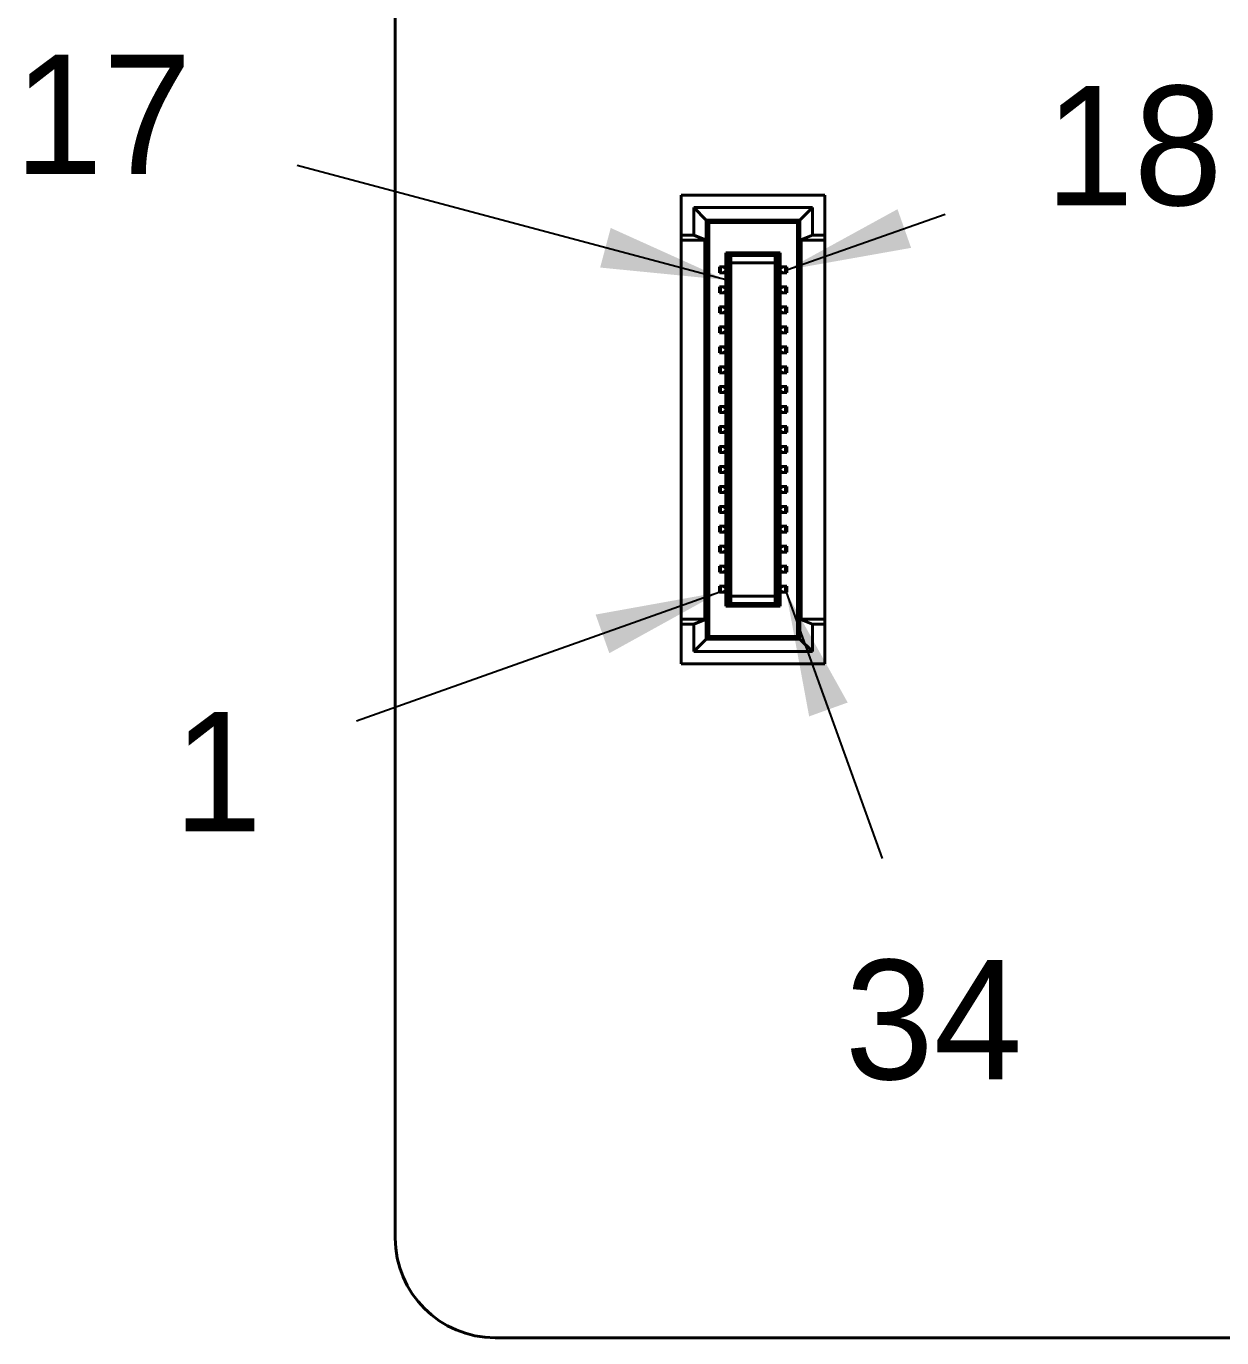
# Model space of a CAD drawing. Header units: millimetres. Extents: x 15 to 205, y 5 to 292.
# Drawn here: x 115.48 to 139.46, y 155.94 to 182.24 of the extents above; entities that cross this region are included whole.
import ezdxf

# ---------------------------------------------------------------- set-up
doc = ezdxf.new("R2010")
doc.units = ezdxf.units.MM
doc.layers.add('Annotations', color=7, linetype='Continuous')
doc.layers.add('Geometries', color=7, linetype='Continuous')
doc.dimstyles.new('ISO-25', dxfattribs={"dimtxt": 2.5, "dimasz": 2.5, "dimexe": 1.25, "dimexo": 0.625, "dimtad": 1, "dimtxsty": 'Standard', "dimcen": 2.5, "dimadec": 0, "dimazin": 0, "dimtfac": 1, "dimtmove": 0, "dimatfit": 3, "dimfxl": 1, "dimarcsym": 0})

msp = doc.modelspace()

# ---------------------------------------------------------------- linework, layer by layer
at = {"layer": 'Geometries', "linetype": 'Continuous', "lineweight": 40}
for p, q in [((122.88, 157.94), (122.88, 188.94)), ((128.615, 178.849), (131.495, 178.849)), ((128.615, 178.849), (128.615, 178.049)), ((131.495, 178.049), (131.495, 178.849)), ((128.865, 178.599), (129.115, 178.349)), ((128.865, 178.599), (128.865, 178.049)), ((131.245, 178.599), (128.865, 178.599)), ((131.245, 178.599), (130.995, 178.349)), ((131.245, 178.599), (131.245, 178.049)), ((129.115, 178.349), (129.165, 178.299)), ((130.995, 178.349), (129.115, 178.349)), ((129.115, 178.349), (129.115, 177.949)), ((129.165, 178.299), (129.165, 169.999)), ((129.165, 178.299), (130.945, 178.299)), ((130.995, 178.349), (130.945, 178.299)), ((130.945, 178.299), (130.945, 169.999)), ((130.995, 177.949), (130.995, 178.349)), ((128.615, 177.949), (128.615, 178.049)), ((128.615, 178.049), (128.865, 178.049)), ((128.865, 178.049), (129.115, 177.949)), ((131.245, 178.049), (130.995, 177.949)), ((131.245, 178.049), (131.495, 178.049)), ((131.495, 178.049), (131.495, 177.949)), ((128.615, 170.349), (128.615, 177.949)), ((129.09, 177.949), (128.615, 177.949)), ((129.09, 177.949), (129.09, 170.349)), ((129.115, 177.949), (129.09, 177.949)), ((129.115, 177.949), (129.115, 170.349)), ((130.995, 177.949), (130.995, 170.349)), ((131.02, 177.949), (130.995, 177.949)), ((131.02, 177.949), (131.495, 177.949)), ((131.02, 170.349), (131.02, 177.949)), ((131.495, 177.949), (131.495, 170.349)), ((129.51, 177.409), (129.51, 177.689)), ((129.51, 177.689), (129.56, 177.639)), ((129.51, 177.689), (130.6, 177.689)), ((129.61, 177.639), (129.56, 177.639)), ((129.56, 177.639), (129.56, 177.468)), ((130.5, 177.639), (129.61, 177.639)), ((129.61, 177.639), (129.61, 177.489)), ((130.5, 177.639), (130.55, 177.639)), ((130.5, 177.639), (130.5, 177.489)), ((130.6, 177.689), (130.55, 177.639)), ((130.55, 177.639), (130.55, 177.468)), ((130.6, 177.409), (130.6, 177.689)), ((129.38, 177.409), (129.402, 177.409)), ((129.38, 177.409), (129.38, 177.289)), ((129.38, 177.289), (129.402, 177.289)), ((129.451, 177.409), (129.402, 177.409)), ((129.402, 177.289), (129.402, 177.409)), ((129.451, 177.289), (129.402, 177.289)), ((129.451, 177.409), (129.51, 177.409)), ((129.51, 177.369), (129.451, 177.409)), ((129.51, 177.329), (129.451, 177.289)), ((129.51, 177.289), (129.451, 177.289)), ((129.51, 177.409), (129.56, 177.409)), ((129.56, 177.372), (129.51, 177.369)), ((129.51, 177.329), (129.51, 177.369)), ((129.56, 177.326), (129.51, 177.329)), ((129.51, 177.009), (129.51, 177.289)), ((129.56, 177.289), (129.51, 177.289)), ((129.56, 177.468), (129.61, 177.489)), ((129.56, 177.409), (129.56, 177.468)), ((129.56, 177.372), (129.56, 177.409)), ((129.56, 177.326), (129.56, 177.372)), ((129.56, 177.289), (129.56, 177.326)), ((129.56, 177.009), (129.56, 177.289)), ((129.61, 177.489), (130.5, 177.489)), ((129.61, 170.809), (129.61, 177.489)), ((130.5, 177.489), (130.5, 170.809)), ((130.55, 177.468), (130.5, 177.489)), ((130.55, 177.468), (130.55, 177.409)), ((130.6, 177.409), (130.55, 177.409)), ((130.55, 177.409), (130.55, 177.372)), ((130.55, 177.372), (130.6, 177.369)), ((130.55, 177.372), (130.55, 177.326)), ((130.55, 177.326), (130.6, 177.329)), ((130.55, 177.326), (130.55, 177.289)), ((130.55, 177.289), (130.6, 177.289)), ((130.55, 177.289), (130.55, 177.009)), ((130.6, 177.369), (130.659, 177.409)), ((130.659, 177.409), (130.6, 177.409)), ((130.6, 177.329), (130.6, 177.369)), ((130.6, 177.329), (130.659, 177.289)), ((130.6, 177.009), (130.6, 177.289)), ((130.6, 177.289), (130.659, 177.289)), ((130.659, 177.409), (130.708, 177.409)), ((130.659, 177.289), (130.708, 177.289)), ((130.73, 177.409), (130.708, 177.409)), ((130.708, 177.289), (130.708, 177.409)), ((130.73, 177.289), (130.708, 177.289)), ((130.73, 177.289), (130.73, 177.409)), ((129.38, 177.009), (129.402, 177.009)), ((129.38, 177.009), (129.38, 176.889)), ((129.451, 177.009), (129.402, 177.009)), ((129.402, 176.889), (129.402, 177.009)), ((129.451, 177.009), (129.51, 177.009)), ((129.51, 176.969), (129.451, 177.009)), ((129.51, 177.009), (129.56, 177.009)), ((129.56, 176.972), (129.51, 176.969)), ((129.51, 176.929), (129.51, 176.969)), ((129.56, 176.972), (129.56, 177.009)), ((129.56, 176.926), (129.56, 176.972)), ((130.6, 177.009), (130.55, 177.009)), ((130.55, 177.009), (130.55, 176.972)), ((130.55, 176.972), (130.6, 176.969)), ((130.55, 176.972), (130.55, 176.926)), ((130.6, 176.969), (130.659, 177.009)), ((130.659, 177.009), (130.6, 177.009)), ((130.6, 176.929), (130.6, 176.969)), ((130.659, 177.009), (130.708, 177.009)), ((130.73, 177.009), (130.708, 177.009)), ((130.708, 176.889), (130.708, 177.009)), ((130.73, 176.889), (130.73, 177.009)), ((129.38, 176.889), (129.402, 176.889)), ((129.451, 176.889), (129.402, 176.889)), ((129.51, 176.929), (129.451, 176.889)), ((129.51, 176.889), (129.451, 176.889)), ((129.56, 176.926), (129.51, 176.929)), ((129.51, 176.609), (129.51, 176.889)), ((129.56, 176.889), (129.51, 176.889)), ((129.56, 176.889), (129.56, 176.926)), ((129.56, 176.609), (129.56, 176.889)), ((130.55, 176.926), (130.6, 176.929)), ((130.55, 176.926), (130.55, 176.889)), ((130.55, 176.889), (130.6, 176.889)), ((130.55, 176.889), (130.55, 176.609)), ((130.6, 176.929), (130.659, 176.889)), ((130.6, 176.609), (130.6, 176.889)), ((130.6, 176.889), (130.659, 176.889)), ((130.659, 176.889), (130.708, 176.889)), ((130.73, 176.889), (130.708, 176.889)), ((129.38, 176.609), (129.38, 176.489)), ((129.38, 176.609), (129.402, 176.609)), ((129.38, 176.489), (129.402, 176.489)), ((129.451, 176.609), (129.402, 176.609)), ((129.402, 176.489), (129.402, 176.609)), ((129.451, 176.489), (129.402, 176.489)), ((129.451, 176.609), (129.51, 176.609)), ((129.51, 176.569), (129.451, 176.609)), ((129.51, 176.529), (129.451, 176.489)), ((129.51, 176.489), (129.451, 176.489)), ((129.51, 176.609), (129.56, 176.609)), ((129.56, 176.572), (129.51, 176.569)), ((129.51, 176.529), (129.51, 176.569)), ((129.56, 176.526), (129.51, 176.529)), ((129.51, 176.209), (129.51, 176.489)), ((129.56, 176.489), (129.51, 176.489)), ((129.56, 176.572), (129.56, 176.609)), ((129.56, 176.526), (129.56, 176.572)), ((129.56, 176.489), (129.56, 176.526)), ((129.56, 176.209), (129.56, 176.489)), ((130.6, 176.609), (130.55, 176.609)), ((130.55, 176.609), (130.55, 176.572)), ((130.55, 176.572), (130.6, 176.569)), ((130.55, 176.572), (130.55, 176.526)), ((130.55, 176.526), (130.6, 176.529)), ((130.55, 176.526), (130.55, 176.489)), ((130.55, 176.489), (130.6, 176.489)), ((130.55, 176.489), (130.55, 176.209)), ((130.659, 176.609), (130.6, 176.609)), ((130.6, 176.569), (130.659, 176.609)), ((130.6, 176.529), (130.6, 176.569)), ((130.6, 176.529), (130.659, 176.489)), ((130.6, 176.209), (130.6, 176.489)), ((130.6, 176.489), (130.659, 176.489)), ((130.659, 176.609), (130.708, 176.609)), ((130.659, 176.489), (130.708, 176.489)), ((130.73, 176.609), (130.708, 176.609)), ((130.708, 176.489), (130.708, 176.609)), ((130.73, 176.489), (130.708, 176.489)), ((130.73, 176.489), (130.73, 176.609)), ((129.38, 176.209), (129.38, 176.089)), ((129.38, 176.209), (129.402, 176.209)), ((129.451, 176.209), (129.402, 176.209)), ((129.402, 176.089), (129.402, 176.209)), ((129.51, 176.169), (129.451, 176.209)), ((129.451, 176.209), (129.51, 176.209)), ((129.51, 176.209), (129.56, 176.209)), ((129.56, 176.172), (129.56, 176.209)), ((130.6, 176.209), (130.55, 176.209)), ((130.55, 176.209), (130.55, 176.172)), ((130.6, 176.169), (130.659, 176.209)), ((130.659, 176.209), (130.6, 176.209)), ((130.659, 176.209), (130.708, 176.209)), ((130.73, 176.209), (130.708, 176.209)), ((130.708, 176.089), (130.708, 176.209)), ((130.73, 176.089), (130.73, 176.209)), ((129.38, 176.089), (129.402, 176.089)), ((129.451, 176.089), (129.402, 176.089)), ((129.51, 176.129), (129.451, 176.089)), ((129.51, 176.089), (129.451, 176.089)), ((129.56, 176.172), (129.51, 176.169)), ((129.51, 176.129), (129.51, 176.169)), ((129.56, 176.126), (129.51, 176.129)), ((129.51, 175.809), (129.51, 176.089)), ((129.56, 176.089), (129.51, 176.089)), ((129.56, 176.126), (129.56, 176.172)), ((129.56, 176.089), (129.56, 176.126)), ((129.56, 175.809), (129.56, 176.089)), ((130.55, 176.172), (130.6, 176.169)), ((130.55, 176.172), (130.55, 176.126)), ((130.55, 176.126), (130.6, 176.129)), ((130.55, 176.126), (130.55, 176.089)), ((130.55, 176.089), (130.6, 176.089)), ((130.55, 176.089), (130.55, 175.809)), ((130.6, 176.129), (130.6, 176.169)), ((130.6, 176.129), (130.659, 176.089)), ((130.6, 175.809), (130.6, 176.089)), ((130.6, 176.089), (130.659, 176.089)), ((130.659, 176.089), (130.708, 176.089)), ((130.73, 176.089), (130.708, 176.089)), ((129.38, 175.809), (129.402, 175.809)), ((129.38, 175.809), (129.38, 175.689)), ((129.38, 175.689), (129.402, 175.689)), ((129.451, 175.809), (129.402, 175.809)), ((129.402, 175.689), (129.402, 175.809)), ((129.451, 175.689), (129.402, 175.689)), ((129.451, 175.809), (129.51, 175.809)), ((129.51, 175.769), (129.451, 175.809)), ((129.51, 175.729), (129.451, 175.689)), ((129.51, 175.689), (129.451, 175.689)), ((129.51, 175.809), (129.56, 175.809)), ((129.56, 175.772), (129.51, 175.769)), ((129.51, 175.729), (129.51, 175.769)), ((129.56, 175.726), (129.51, 175.729)), ((129.51, 175.409), (129.51, 175.689)), ((129.56, 175.689), (129.51, 175.689)), ((129.56, 175.772), (129.56, 175.809)), ((129.56, 175.726), (129.56, 175.772)), ((129.56, 175.689), (129.56, 175.726)), ((129.56, 175.409), (129.56, 175.689)), ((130.6, 175.809), (130.55, 175.809)), ((130.55, 175.809), (130.55, 175.772)), ((130.55, 175.772), (130.6, 175.769)), ((130.55, 175.772), (130.55, 175.726)), ((130.55, 175.726), (130.6, 175.729)), ((130.55, 175.726), (130.55, 175.689)), ((130.55, 175.689), (130.6, 175.689)), ((130.55, 175.689), (130.55, 175.409)), ((130.659, 175.809), (130.6, 175.809)), ((130.6, 175.769), (130.659, 175.809)), ((130.6, 175.729), (130.6, 175.769)), ((130.6, 175.729), (130.659, 175.689)), ((130.6, 175.409), (130.6, 175.689)), ((130.6, 175.689), (130.659, 175.689)), ((130.659, 175.809), (130.708, 175.809)), ((130.659, 175.689), (130.708, 175.689)), ((130.73, 175.809), (130.708, 175.809)), ((130.708, 175.689), (130.708, 175.809)), ((130.73, 175.689), (130.708, 175.689)), ((130.73, 175.689), (130.73, 175.809)), ((129.38, 175.409), (129.402, 175.409)), ((129.38, 175.409), (129.38, 175.289)), ((129.451, 175.409), (129.402, 175.409)), ((129.402, 175.289), (129.402, 175.409)), ((129.451, 175.409), (129.51, 175.409)), ((129.51, 175.369), (129.451, 175.409)), ((129.51, 175.409), (129.56, 175.409)), ((129.56, 175.372), (129.56, 175.409)), ((130.6, 175.409), (130.55, 175.409)), ((130.55, 175.409), (130.55, 175.372)), ((130.6, 175.369), (130.659, 175.409)), ((130.659, 175.409), (130.6, 175.409)), ((130.659, 175.409), (130.708, 175.409)), ((130.73, 175.409), (130.708, 175.409)), ((130.708, 175.289), (130.708, 175.409)), ((130.73, 175.289), (130.73, 175.409)), ((129.38, 175.289), (129.402, 175.289)), ((129.451, 175.289), (129.402, 175.289)), ((129.51, 175.329), (129.451, 175.289)), ((129.51, 175.289), (129.451, 175.289)), ((129.56, 175.372), (129.51, 175.369)), ((129.51, 175.329), (129.51, 175.369)), ((129.56, 175.326), (129.51, 175.329)), ((129.51, 175.009), (129.51, 175.289)), ((129.56, 175.289), (129.51, 175.289)), ((129.56, 175.326), (129.56, 175.372)), ((129.56, 175.289), (129.56, 175.326)), ((129.56, 175.009), (129.56, 175.289)), ((130.55, 175.372), (130.6, 175.369)), ((130.55, 175.372), (130.55, 175.326)), ((130.55, 175.326), (130.6, 175.329)), ((130.55, 175.326), (130.55, 175.289)), ((130.55, 175.289), (130.6, 175.289)), ((130.55, 175.289), (130.55, 175.009)), ((130.6, 175.329), (130.6, 175.369)), ((130.6, 175.329), (130.659, 175.289)), ((130.6, 175.009), (130.6, 175.289)), ((130.6, 175.289), (130.659, 175.289)), ((130.659, 175.289), (130.708, 175.289)), ((130.73, 175.289), (130.708, 175.289)), ((129.38, 175.009), (129.402, 175.009)), ((129.38, 175.009), (129.38, 174.889)), ((129.38, 174.889), (129.402, 174.889)), ((129.451, 175.009), (129.402, 175.009)), ((129.402, 174.889), (129.402, 175.009)), ((129.451, 174.889), (129.402, 174.889)), ((129.451, 175.009), (129.51, 175.009)), ((129.51, 174.969), (129.451, 175.009)), ((129.51, 174.929), (129.451, 174.889)), ((129.51, 174.889), (129.451, 174.889)), ((129.51, 175.009), (129.56, 175.009)), ((129.56, 174.972), (129.51, 174.969)), ((129.51, 174.929), (129.51, 174.969)), ((129.56, 174.926), (129.51, 174.929)), ((129.51, 174.609), (129.51, 174.889)), ((129.56, 174.889), (129.51, 174.889)), ((129.56, 174.972), (129.56, 175.009)), ((129.56, 174.926), (129.56, 174.972)), ((129.56, 174.889), (129.56, 174.926)), ((129.56, 174.609), (129.56, 174.889)), ((130.6, 175.009), (130.55, 175.009)), ((130.55, 175.009), (130.55, 174.972)), ((130.55, 174.972), (130.6, 174.969)), ((130.55, 174.972), (130.55, 174.926)), ((130.55, 174.926), (130.6, 174.929)), ((130.55, 174.926), (130.55, 174.889)), ((130.55, 174.889), (130.6, 174.889)), ((130.55, 174.889), (130.55, 174.609)), ((130.659, 175.009), (130.6, 175.009)), ((130.6, 174.969), (130.659, 175.009)), ((130.6, 174.929), (130.6, 174.969)), ((130.6, 174.929), (130.659, 174.889)), ((130.6, 174.609), (130.6, 174.889)), ((130.6, 174.889), (130.659, 174.889)), ((130.659, 175.009), (130.708, 175.009)), ((130.659, 174.889), (130.708, 174.889)), ((130.73, 175.009), (130.708, 175.009)), ((130.708, 174.889), (130.708, 175.009)), ((130.73, 174.889), (130.708, 174.889)), ((130.73, 174.889), (130.73, 175.009)), ((129.38, 174.609), (129.402, 174.609)), ((129.38, 174.609), (129.38, 174.489)), ((129.451, 174.609), (129.402, 174.609)), ((129.402, 174.489), (129.402, 174.609)), ((129.451, 174.609), (129.51, 174.609)), ((129.51, 174.569), (129.451, 174.609)), ((129.51, 174.609), (129.56, 174.609)), ((129.56, 174.572), (129.56, 174.609)), ((130.6, 174.609), (130.55, 174.609)), ((130.55, 174.609), (130.55, 174.572)), ((130.659, 174.609), (130.6, 174.609)), ((130.6, 174.569), (130.659, 174.609)), ((130.659, 174.609), (130.708, 174.609)), ((130.73, 174.609), (130.708, 174.609)), ((130.708, 174.489), (130.708, 174.609)), ((130.73, 174.489), (130.73, 174.609)), ((129.38, 174.489), (129.402, 174.489)), ((129.451, 174.489), (129.402, 174.489)), ((129.51, 174.529), (129.451, 174.489)), ((129.51, 174.489), (129.451, 174.489)), ((129.56, 174.572), (129.51, 174.569)), ((129.51, 174.529), (129.51, 174.569)), ((129.56, 174.526), (129.51, 174.529)), ((129.51, 174.209), (129.51, 174.489)), ((129.56, 174.489), (129.51, 174.489)), ((129.56, 174.526), (129.56, 174.572)), ((129.56, 174.489), (129.56, 174.526)), ((129.56, 174.209), (129.56, 174.489)), ((130.55, 174.572), (130.6, 174.569)), ((130.55, 174.572), (130.55, 174.526)), ((130.55, 174.526), (130.6, 174.529)), ((130.55, 174.526), (130.55, 174.489)), ((130.55, 174.489), (130.6, 174.489)), ((130.55, 174.489), (130.55, 174.209)), ((130.6, 174.529), (130.6, 174.569)), ((130.6, 174.529), (130.659, 174.489)), ((130.6, 174.209), (130.6, 174.489)), ((130.6, 174.489), (130.659, 174.489)), ((130.659, 174.489), (130.708, 174.489)), ((130.73, 174.489), (130.708, 174.489)), ((129.38, 174.209), (129.402, 174.209)), ((129.38, 174.209), (129.38, 174.089)), ((129.38, 174.089), (129.402, 174.089)), ((129.451, 174.209), (129.402, 174.209)), ((129.402, 174.089), (129.402, 174.209)), ((129.451, 174.089), (129.402, 174.089)), ((129.451, 174.209), (129.51, 174.209)), ((129.51, 174.169), (129.451, 174.209)), ((129.51, 174.129), (129.451, 174.089)), ((129.51, 174.089), (129.451, 174.089)), ((129.51, 174.209), (129.56, 174.209)), ((129.56, 174.172), (129.51, 174.169)), ((129.51, 174.129), (129.51, 174.169)), ((129.56, 174.126), (129.51, 174.129)), ((129.51, 173.809), (129.51, 174.089)), ((129.56, 174.089), (129.51, 174.089)), ((129.56, 174.172), (129.56, 174.209)), ((129.56, 174.126), (129.56, 174.172)), ((129.56, 174.089), (129.56, 174.126)), ((129.56, 173.809), (129.56, 174.089)), ((130.6, 174.209), (130.55, 174.209)), ((130.55, 174.209), (130.55, 174.172)), ((130.55, 174.172), (130.6, 174.169)), ((130.55, 174.172), (130.55, 174.126)), ((130.55, 174.126), (130.6, 174.129)), ((130.55, 174.126), (130.55, 174.089)), ((130.55, 174.089), (130.6, 174.089)), ((130.55, 174.089), (130.55, 173.809)), ((130.659, 174.209), (130.6, 174.209)), ((130.6, 174.169), (130.659, 174.209)), ((130.6, 174.129), (130.6, 174.169)), ((130.6, 174.129), (130.659, 174.089)), ((130.6, 173.809), (130.6, 174.089)), ((130.6, 174.089), (130.659, 174.089)), ((130.659, 174.209), (130.708, 174.209)), ((130.659, 174.089), (130.708, 174.089)), ((130.708, 174.089), (130.708, 174.209)), ((130.73, 174.209), (130.708, 174.209)), ((130.73, 174.089), (130.708, 174.089)), ((130.73, 174.089), (130.73, 174.209)), ((129.38, 173.809), (129.402, 173.809)), ((129.38, 173.809), (129.38, 173.689)), ((129.38, 173.689), (129.402, 173.689)), ((129.451, 173.809), (129.402, 173.809)), ((129.402, 173.689), (129.402, 173.809)), ((129.451, 173.689), (129.402, 173.689)), ((129.451, 173.809), (129.51, 173.809)), ((129.51, 173.769), (129.451, 173.809)), ((129.51, 173.729), (129.451, 173.689)), ((129.51, 173.689), (129.451, 173.689)), ((129.51, 173.809), (129.56, 173.809)), ((129.56, 173.772), (129.51, 173.769)), ((129.51, 173.729), (129.51, 173.769)), ((129.56, 173.726), (129.51, 173.729)), ((129.51, 173.409), (129.51, 173.689)), ((129.56, 173.689), (129.51, 173.689)), ((129.56, 173.772), (129.56, 173.809)), ((129.56, 173.726), (129.56, 173.772)), ((129.56, 173.689), (129.56, 173.726)), ((129.56, 173.409), (129.56, 173.689)), ((130.6, 173.809), (130.55, 173.809)), ((130.55, 173.809), (130.55, 173.772)), ((130.55, 173.772), (130.6, 173.769)), ((130.55, 173.772), (130.55, 173.726)), ((130.55, 173.726), (130.6, 173.729)), ((130.55, 173.726), (130.55, 173.689)), ((130.55, 173.689), (130.6, 173.689)), ((130.55, 173.689), (130.55, 173.409)), ((130.659, 173.809), (130.6, 173.809)), ((130.6, 173.769), (130.659, 173.809)), ((130.6, 173.729), (130.6, 173.769)), ((130.6, 173.729), (130.659, 173.689)), ((130.6, 173.409), (130.6, 173.689)), ((130.6, 173.689), (130.659, 173.689)), ((130.659, 173.809), (130.708, 173.809)), ((130.659, 173.689), (130.708, 173.689)), ((130.73, 173.809), (130.708, 173.809)), ((130.708, 173.689), (130.708, 173.809)), ((130.73, 173.689), (130.708, 173.689)), ((130.73, 173.689), (130.73, 173.809)), ((129.38, 173.409), (129.402, 173.409)), ((129.38, 173.409), (129.38, 173.289)), ((129.38, 173.289), (129.402, 173.289)), ((129.451, 173.409), (129.402, 173.409)), ((129.402, 173.289), (129.402, 173.409)), ((129.451, 173.289), (129.402, 173.289)), ((129.451, 173.409), (129.51, 173.409)), ((129.51, 173.369), (129.451, 173.409)), ((129.51, 173.329), (129.451, 173.289)), ((129.51, 173.289), (129.451, 173.289)), ((129.51, 173.409), (129.56, 173.409)), ((129.56, 173.372), (129.51, 173.369)), ((129.51, 173.329), (129.51, 173.369)), ((129.56, 173.326), (129.51, 173.329)), ((129.51, 173.009), (129.51, 173.289)), ((129.56, 173.289), (129.51, 173.289)), ((129.56, 173.372), (129.56, 173.409)), ((129.56, 173.326), (129.56, 173.372)), ((129.56, 173.289), (129.56, 173.326)), ((129.56, 173.009), (129.56, 173.289)), ((130.6, 173.409), (130.55, 173.409)), ((130.55, 173.409), (130.55, 173.372)), ((130.55, 173.372), (130.55, 173.326)), ((130.55, 173.372), (130.6, 173.369)), ((130.55, 173.326), (130.6, 173.329)), ((130.55, 173.326), (130.55, 173.289)), ((130.55, 173.289), (130.6, 173.289)), ((130.55, 173.289), (130.55, 173.009)), ((130.659, 173.409), (130.6, 173.409)), ((130.6, 173.369), (130.659, 173.409)), ((130.6, 173.329), (130.6, 173.369)), ((130.6, 173.329), (130.659, 173.289)), ((130.6, 173.009), (130.6, 173.289)), ((130.6, 173.289), (130.659, 173.289)), ((130.659, 173.409), (130.708, 173.409)), ((130.659, 173.289), (130.708, 173.289)), ((130.73, 173.409), (130.708, 173.409)), ((130.708, 173.289), (130.708, 173.409)), ((130.73, 173.289), (130.708, 173.289)), ((130.73, 173.289), (130.73, 173.409)), ((129.38, 173.009), (129.38, 172.889)), ((129.38, 173.009), (129.402, 173.009)), ((129.38, 172.889), (129.402, 172.889)), ((129.451, 173.009), (129.402, 173.009)), ((129.402, 172.889), (129.402, 173.009)), ((129.451, 172.889), (129.402, 172.889)), ((129.451, 173.009), (129.51, 173.009)), ((129.51, 172.969), (129.451, 173.009)), ((129.51, 172.929), (129.451, 172.889)), ((129.51, 172.889), (129.451, 172.889)), ((129.51, 173.009), (129.56, 173.009)), ((129.56, 172.972), (129.51, 172.969)), ((129.51, 172.929), (129.51, 172.969)), ((129.56, 172.926), (129.51, 172.929)), ((129.51, 172.609), (129.51, 172.889)), ((129.56, 172.889), (129.51, 172.889)), ((129.56, 172.972), (129.56, 173.009)), ((129.56, 172.926), (129.56, 172.972)), ((129.56, 172.889), (129.56, 172.926)), ((129.56, 172.609), (129.56, 172.889)), ((130.6, 173.009), (130.55, 173.009)), ((130.55, 173.009), (130.55, 172.972)), ((130.55, 172.972), (130.6, 172.969)), ((130.55, 172.972), (130.55, 172.926)), ((130.55, 172.926), (130.6, 172.929)), ((130.55, 172.926), (130.55, 172.889)), ((130.55, 172.889), (130.6, 172.889)), ((130.55, 172.889), (130.55, 172.609)), ((130.6, 172.969), (130.659, 173.009)), ((130.659, 173.009), (130.6, 173.009)), ((130.6, 172.929), (130.6, 172.969)), ((130.6, 172.929), (130.659, 172.889)), ((130.6, 172.609), (130.6, 172.889)), ((130.6, 172.889), (130.659, 172.889)), ((130.659, 173.009), (130.708, 173.009)), ((130.659, 172.889), (130.708, 172.889)), ((130.708, 172.889), (130.708, 173.009)), ((130.73, 173.009), (130.708, 173.009)), ((130.73, 172.889), (130.708, 172.889)), ((130.73, 172.889), (130.73, 173.009)), ((129.38, 172.609), (129.402, 172.609)), ((129.38, 172.609), (129.38, 172.489)), ((129.451, 172.609), (129.402, 172.609)), ((129.402, 172.489), (129.402, 172.609)), ((129.451, 172.609), (129.51, 172.609)), ((129.51, 172.569), (129.451, 172.609)), ((129.51, 172.529), (129.451, 172.489)), ((129.51, 172.609), (129.56, 172.609)), ((129.56, 172.572), (129.51, 172.569)), ((129.51, 172.529), (129.51, 172.569)), ((129.56, 172.526), (129.51, 172.529)), ((129.56, 172.572), (129.56, 172.609)), ((129.56, 172.526), (129.56, 172.572)), ((129.56, 172.489), (129.56, 172.526)), ((130.6, 172.609), (130.55, 172.609)), ((130.55, 172.609), (130.55, 172.572)), ((130.55, 172.572), (130.6, 172.569)), ((130.55, 172.572), (130.55, 172.526)), ((130.55, 172.526), (130.6, 172.529)), ((130.55, 172.526), (130.55, 172.489)), ((130.6, 172.569), (130.659, 172.609)), ((130.659, 172.609), (130.6, 172.609)), ((130.6, 172.529), (130.6, 172.569)), ((130.6, 172.529), (130.659, 172.489)), ((130.659, 172.609), (130.708, 172.609)), ((130.73, 172.609), (130.708, 172.609)), ((130.708, 172.489), (130.708, 172.609)), ((130.73, 172.489), (130.73, 172.609)), ((129.38, 172.489), (129.402, 172.489)), ((129.451, 172.489), (129.402, 172.489)), ((129.51, 172.489), (129.451, 172.489)), ((129.51, 172.209), (129.51, 172.489)), ((129.56, 172.489), (129.51, 172.489)), ((129.56, 172.209), (129.56, 172.489)), ((130.55, 172.489), (130.6, 172.489)), ((130.55, 172.489), (130.55, 172.209)), ((130.6, 172.209), (130.6, 172.489)), ((130.6, 172.489), (130.659, 172.489)), ((130.659, 172.489), (130.708, 172.489)), ((130.73, 172.489), (130.708, 172.489)), ((129.38, 172.209), (129.402, 172.209)), ((129.38, 172.209), (129.38, 172.089)), ((129.38, 172.089), (129.402, 172.089)), ((129.451, 172.209), (129.402, 172.209)), ((129.402, 172.089), (129.402, 172.209)), ((129.451, 172.089), (129.402, 172.089)), ((129.451, 172.209), (129.51, 172.209)), ((129.51, 172.169), (129.451, 172.209)), ((129.51, 172.129), (129.451, 172.089)), ((129.51, 172.089), (129.451, 172.089)), ((129.51, 172.209), (129.56, 172.209)), ((129.56, 172.172), (129.51, 172.169)), ((129.51, 172.129), (129.51, 172.169)), ((129.56, 172.126), (129.51, 172.129)), ((129.51, 171.809), (129.51, 172.089)), ((129.56, 172.089), (129.51, 172.089)), ((129.56, 172.172), (129.56, 172.209)), ((129.56, 172.126), (129.56, 172.172)), ((129.56, 172.089), (129.56, 172.126)), ((129.56, 171.809), (129.56, 172.089)), ((130.6, 172.209), (130.55, 172.209)), ((130.55, 172.209), (130.55, 172.172)), ((130.55, 172.172), (130.6, 172.169)), ((130.55, 172.172), (130.55, 172.126)), ((130.55, 172.126), (130.6, 172.129)), ((130.55, 172.126), (130.55, 172.089)), ((130.55, 172.089), (130.6, 172.089)), ((130.55, 172.089), (130.55, 171.809)), ((130.659, 172.209), (130.6, 172.209)), ((130.6, 172.169), (130.659, 172.209)), ((130.6, 172.129), (130.6, 172.169)), ((130.6, 172.129), (130.659, 172.089)), ((130.6, 171.809), (130.6, 172.089)), ((130.6, 172.089), (130.659, 172.089)), ((130.659, 172.209), (130.708, 172.209)), ((130.659, 172.089), (130.708, 172.089)), ((130.73, 172.209), (130.708, 172.209)), ((130.708, 172.089), (130.708, 172.209)), ((130.73, 172.089), (130.708, 172.089)), ((130.73, 172.089), (130.73, 172.209)), ((129.38, 171.809), (129.402, 171.809)), ((129.38, 171.809), (129.38, 171.689)), ((129.451, 171.809), (129.402, 171.809)), ((129.402, 171.689), (129.402, 171.809)), ((129.451, 171.809), (129.51, 171.809)), ((129.51, 171.769), (129.451, 171.809)), ((129.51, 171.729), (129.451, 171.689)), ((129.51, 171.809), (129.56, 171.809)), ((129.56, 171.772), (129.51, 171.769)), ((129.51, 171.729), (129.51, 171.769)), ((129.56, 171.726), (129.51, 171.729)), ((129.56, 171.772), (129.56, 171.809)), ((129.56, 171.726), (129.56, 171.772)), ((129.56, 171.689), (129.56, 171.726)), ((130.6, 171.809), (130.55, 171.809)), ((130.55, 171.809), (130.55, 171.772)), ((130.55, 171.772), (130.6, 171.769)), ((130.55, 171.772), (130.55, 171.726)), ((130.55, 171.726), (130.6, 171.729)), ((130.55, 171.726), (130.55, 171.689)), ((130.659, 171.809), (130.6, 171.809)), ((130.6, 171.769), (130.659, 171.809)), ((130.6, 171.729), (130.6, 171.769)), ((130.6, 171.729), (130.659, 171.689)), ((130.659, 171.809), (130.708, 171.809)), ((130.73, 171.809), (130.708, 171.809)), ((130.708, 171.689), (130.708, 171.809)), ((130.73, 171.689), (130.73, 171.809)), ((129.38, 171.689), (129.402, 171.689)), ((129.451, 171.689), (129.402, 171.689)), ((129.51, 171.689), (129.451, 171.689)), ((129.51, 171.409), (129.51, 171.689)), ((129.56, 171.689), (129.51, 171.689)), ((129.56, 171.409), (129.56, 171.689)), ((130.55, 171.689), (130.6, 171.689)), ((130.55, 171.689), (130.55, 171.409)), ((130.6, 171.409), (130.6, 171.689)), ((130.6, 171.689), (130.659, 171.689)), ((130.659, 171.689), (130.708, 171.689)), ((130.73, 171.689), (130.708, 171.689)), ((129.38, 171.409), (129.402, 171.409)), ((129.38, 171.409), (129.38, 171.289)), ((129.38, 171.289), (129.402, 171.289)), ((129.451, 171.409), (129.402, 171.409)), ((129.402, 171.289), (129.402, 171.409)), ((129.451, 171.289), (129.402, 171.289)), ((129.451, 171.409), (129.51, 171.409)), ((129.51, 171.369), (129.451, 171.409)), ((129.51, 171.329), (129.451, 171.289)), ((129.51, 171.289), (129.451, 171.289)), ((129.51, 171.409), (129.56, 171.409)), ((129.56, 171.372), (129.51, 171.369)), ((129.51, 171.329), (129.51, 171.369)), ((129.56, 171.326), (129.51, 171.329)), ((129.51, 171.009), (129.51, 171.289)), ((129.56, 171.289), (129.51, 171.289)), ((129.56, 171.372), (129.56, 171.409)), ((129.56, 171.326), (129.56, 171.372)), ((129.56, 171.289), (129.56, 171.326)), ((129.56, 171.009), (129.56, 171.289)), ((130.6, 171.409), (130.55, 171.409)), ((130.55, 171.409), (130.55, 171.372)), ((130.55, 171.372), (130.6, 171.369)), ((130.55, 171.372), (130.55, 171.326)), ((130.55, 171.326), (130.6, 171.329)), ((130.55, 171.326), (130.55, 171.289)), ((130.55, 171.289), (130.6, 171.289)), ((130.55, 171.289), (130.55, 171.009)), ((130.659, 171.409), (130.6, 171.409)), ((130.6, 171.369), (130.659, 171.409)), ((130.6, 171.329), (130.6, 171.369)), ((130.6, 171.329), (130.659, 171.289)), ((130.6, 171.009), (130.6, 171.289)), ((130.6, 171.289), (130.659, 171.289)), ((130.659, 171.409), (130.708, 171.409)), ((130.659, 171.289), (130.708, 171.289)), ((130.73, 171.409), (130.708, 171.409)), ((130.708, 171.289), (130.708, 171.409)), ((130.73, 171.289), (130.708, 171.289)), ((130.73, 171.289), (130.73, 171.409)), ((129.38, 171.009), (129.402, 171.009)), ((129.38, 171.009), (129.38, 170.889)), ((129.402, 170.889), (129.402, 171.009)), ((129.451, 171.009), (129.402, 171.009)), ((129.451, 171.009), (129.51, 171.009)), ((129.51, 170.969), (129.451, 171.009)), ((129.51, 170.929), (129.451, 170.889)), ((129.51, 171.009), (129.56, 171.009)), ((129.56, 170.972), (129.51, 170.969)), ((129.51, 170.929), (129.51, 170.969)), ((129.56, 170.926), (129.51, 170.929)), ((129.56, 170.972), (129.56, 171.009)), ((129.56, 170.926), (129.56, 170.972)), ((129.56, 170.889), (129.56, 170.926)), ((130.6, 171.009), (130.55, 171.009)), ((130.55, 171.009), (130.55, 170.972)), ((130.55, 170.972), (130.6, 170.969)), ((130.55, 170.972), (130.55, 170.926)), ((130.55, 170.926), (130.6, 170.929)), ((130.55, 170.926), (130.55, 170.889)), ((130.6, 170.969), (130.659, 171.009)), ((130.659, 171.009), (130.6, 171.009)), ((130.6, 170.929), (130.6, 170.969)), ((130.6, 170.929), (130.659, 170.889)), ((130.659, 171.009), (130.708, 171.009)), ((130.73, 171.009), (130.708, 171.009)), ((130.708, 170.889), (130.708, 171.009)), ((130.73, 170.889), (130.73, 171.009)), ((129.38, 170.889), (129.402, 170.889)), ((129.451, 170.889), (129.402, 170.889)), ((129.51, 170.889), (129.451, 170.889)), ((129.51, 170.609), (129.51, 170.889)), ((129.56, 170.889), (129.51, 170.889)), ((129.56, 170.659), (129.51, 170.609)), ((129.56, 170.83), (129.56, 170.889)), ((129.56, 170.659), (129.56, 170.83)), ((129.56, 170.83), (129.61, 170.809)), ((129.56, 170.659), (129.61, 170.659)), ((130.5, 170.809), (129.61, 170.809)), ((129.61, 170.659), (129.61, 170.809)), ((130.5, 170.659), (129.61, 170.659)), ((130.55, 170.83), (130.5, 170.809)), ((130.5, 170.659), (130.5, 170.809)), ((130.55, 170.659), (130.5, 170.659)), ((130.55, 170.889), (130.6, 170.889)), ((130.55, 170.889), (130.55, 170.83)), ((130.55, 170.659), (130.55, 170.83)), ((130.55, 170.659), (130.6, 170.609)), ((130.6, 170.609), (130.6, 170.889)), ((130.6, 170.889), (130.659, 170.889)), ((130.659, 170.889), (130.708, 170.889)), ((130.73, 170.889), (130.708, 170.889)), ((129.51, 170.609), (130.6, 170.609)), ((128.615, 170.249), (128.615, 170.349)), ((128.615, 170.349), (129.09, 170.349)), ((128.615, 169.449), (128.615, 170.249)), ((128.865, 170.249), (128.615, 170.249)), ((128.865, 170.249), (129.115, 170.349)), ((128.865, 169.699), (128.865, 170.249)), ((129.09, 170.349), (129.115, 170.349)), ((129.115, 170.349), (129.115, 169.949)), ((131.02, 170.349), (130.995, 170.349)), ((130.995, 169.949), (130.995, 170.349)), ((131.245, 170.249), (130.995, 170.349)), ((131.02, 170.349), (131.495, 170.349)), ((131.245, 170.249), (131.495, 170.249)), ((131.245, 169.699), (131.245, 170.249)), ((131.495, 170.249), (131.495, 170.349)), ((131.495, 169.449), (131.495, 170.249)), ((128.865, 169.699), (129.115, 169.949)), ((129.165, 169.999), (129.115, 169.949)), ((129.115, 169.949), (130.995, 169.949)), ((129.165, 169.999), (130.945, 169.999)), ((130.995, 169.949), (130.945, 169.999)), ((131.245, 169.699), (130.995, 169.949)), ((128.865, 169.699), (131.245, 169.699)), ((128.615, 169.449), (131.495, 169.449)), ((182.88, 155.94), (124.88, 155.94))]:
    msp.add_line(p, q, dxfattribs=at)
msp.add_arc((124.88, 157.94), 2, 180, 270, dxfattribs=at)

# ---------------------------------------------------------------- texts
at = {"layer": 'Annotations', "linetype": 'Continuous', "lineweight": 15, "char_height": 1.79438, "width": 84.66672, "attachment_point": 4}
for s, insert in [('{\\fSF-Mono-Regular-Extended.ttf|b0|i0|c0|p0;\\H1.333333x;17}', (115.235, 180.47)), ('{\\fSF-Mono-Regular-Extended.ttf|b0|i0|c0|p0;\\H1.333333x;18}', (135.911, 179.827)), ('{\\fSF-Mono-Regular-Extended.ttf|b0|i0|c0|p0;\\H1.333333x;1}', (118.43, 167.293)), ('{\\fSF-Mono-Regular-Extended.ttf|b0|i0|c0|p0;\\H1.333333x;34}', (131.897, 162.303))]:
    msp.add_mtext(s, dxfattribs=dict(at, insert=insert))

# ---------------------------------------------------------------- leaders
at = {"layer": 'Annotations', "linetype": 'Continuous', "lineweight": 15}
for points in [[(129.51, 177.149), (120.91, 179.445)], [(130.73, 177.349), (133.911, 178.469)], [(129.391, 170.889), (122.1, 168.3)], [(130.719, 170.889), (132.643, 165.549)]]:
    msp.add_leader(points, dimstyle='ISO-25', dxfattribs=at)

doc.saveas('drawing.dxf')
